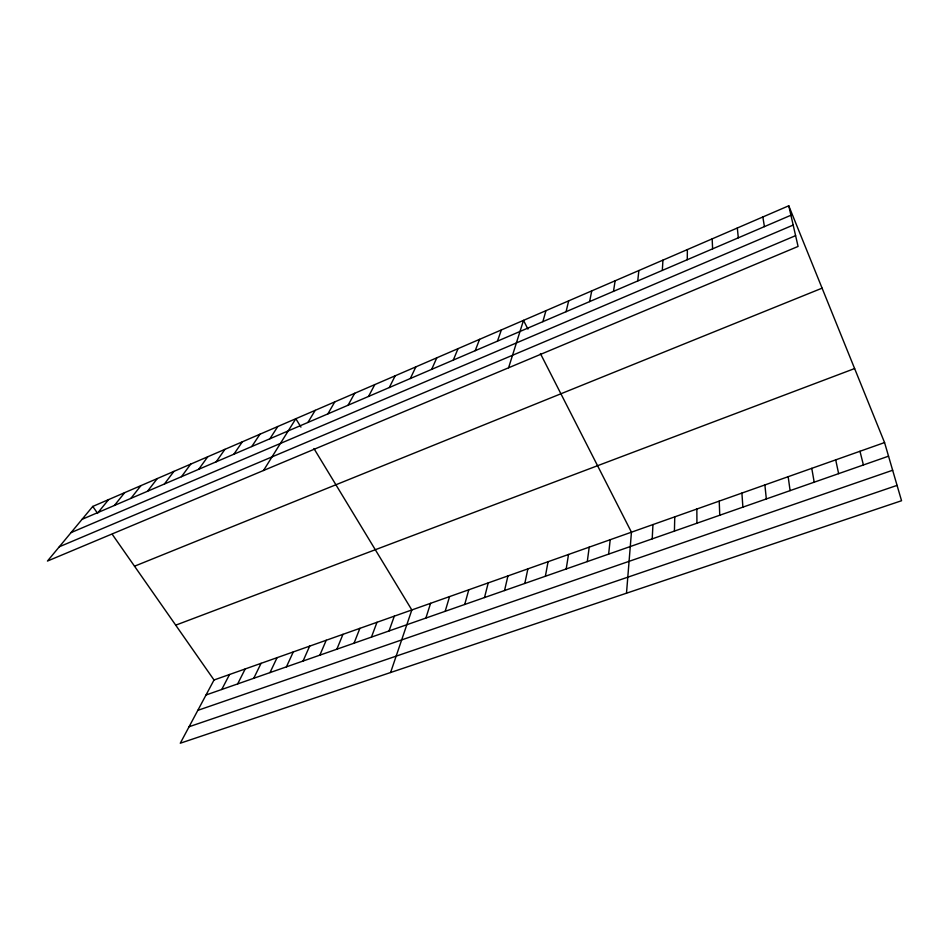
<?xml version="1.0" encoding="UTF-8"?>
<svg xmlns="http://www.w3.org/2000/svg" width="949" height="949" viewBox="0 0 949 949"><rect width="100%" height="100%" fill="white"/><g stroke="black" fill="none" stroke-linecap="round" stroke-linejoin="round"><path stroke-width="1.42" d="M687.266 259.718L687.373 249.575M674.419 531.096L674.763 516.849M652.2 538.878L652.959 524.572M662.319 270.418L662.948 260.133M626.494 593.208L631.441 532.187L540.42 353.586M608.641 554.121L610.195 539.708M637.728 280.963L638.867 270.536M587.277 561.594L589.222 547.134M613.493 291.367L615.13 280.785M566.197 568.961L568.522 554.465M545.378 576.245L548.071 561.713M589.614 301.604L591.737 290.892M524.821 583.445L527.881 568.866M504.536 590.539L507.94 575.924M566.078 311.699L568.665 300.857M484.5 597.55L488.237 582.9M542.875 321.664L545.924 310.679M464.713 604.477L468.782 589.78M445.176 611.31L449.565 596.589M508.593 367.773L523.492 320.371L527.941 329.101M425.876 618.06L430.585 603.315M390.597 672.509L411.83 609.958L313.953 448.569M497.454 341.142L501.369 329.932M389.019 630.955L394.321 616.15M371.439 637.111L377.002 622.283M475.212 350.679L479.553 339.351M354.048 643.197L359.885 628.345M336.859 649.211L342.957 634.335M453.29 360.086L458.035 348.651M319.86 655.154L326.219 640.267M303.051 661.038L309.659 646.127M431.665 369.363L436.801 357.82M286.432 666.85L293.288 651.927M410.336 378.521L415.852 366.872M269.99 672.604L277.084 657.657M253.739 678.286L261.07 663.339M389.292 387.548L395.187 375.792M237.653 683.921L245.21 668.95M221.758 689.484L229.539 674.502M368.532 396.445L374.784 384.606M884.563 442.566L214.023 679.994L180.286 743.221L901.55 500.728L884.563 442.566L788.761 205.779L92.765 506.434L47.45 561.061L798.073 246.443L788.761 205.779M348.058 405.235L354.665 393.301M327.856 413.894L334.795 401.878M307.915 422.447L315.198 410.348M263.514 470.502L295.839 418.711L300.94 427.109M269.896 438.77L277.796 426.504M251.77 446.54L259.967 434.215M233.869 454.215L242.339 441.819M216.182 461.807L224.937 449.34M198.709 469.304L207.724 456.777M181.449 476.706L190.725 464.12M164.391 484.026L173.928 471.38M147.534 491.25L157.309 478.557M130.879 498.403L140.903 485.639M114.414 505.461L124.675 492.65M98.138 512.436L108.625 499.589M82.065 519.34L790.932 215.245M71.056 532.603L793.174 225.067M59.301 546.778L795.594 235.66M134.521 566.209L822.095 288.164M175.719 625.166L854.622 368.556M206.016 694.988L888.537 456.184M197.819 710.362L892.653 470.253M189.076 726.744L897.066 485.39M92.765 506.434L97.664 513.445M112.255 534.334L214.023 679.994M859.972 451.273L863.412 464.974M835.701 459.862L838.631 473.646M811.775 468.332L814.195 482.187M762.842 216.977L764.419 226.621M788.168 476.695L790.102 490.621M764.882 484.939L766.329 498.937M737.314 227.997L738.31 237.819M741.904 493.077L742.889 507.146M712.165 238.863L712.604 248.852M719.223 501.108L719.757 515.236M696.851 509.032L696.934 523.219"/></g></svg>
